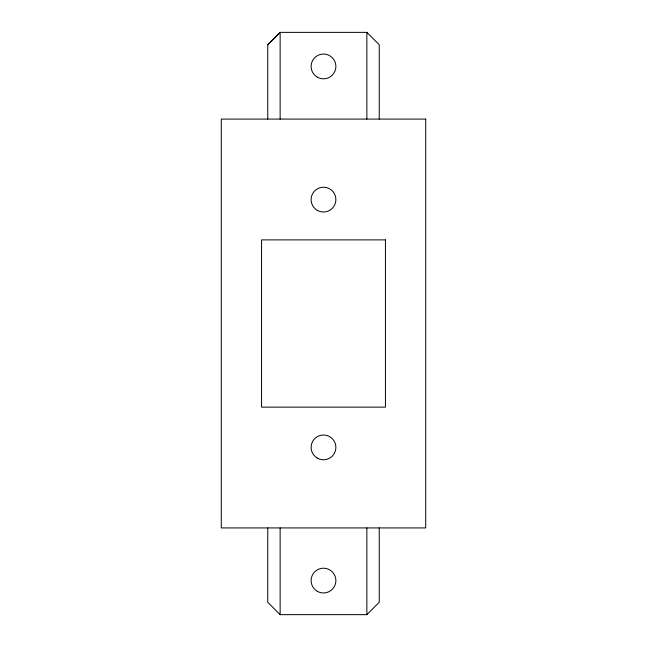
<?xml version="1.0" encoding="UTF-8"?>
<svg xmlns="http://www.w3.org/2000/svg" width="647" height="647" viewBox="0 0 647 647"><rect width="100%" height="100%" fill="white"/><g stroke="black" fill="none" stroke-linecap="round" stroke-linejoin="round"><path stroke-width="0.97" d="M267.753 119.088L267.753 44.74L280.135 32.366L366.865 32.366L379.247 44.756L379.247 119.088M267.753 44.74L280.135 32.35L280.135 119.088M267.753 527.928L267.753 602.26L280.135 614.65L366.865 614.65L379.247 602.26L379.247 527.928M366.865 32.366L366.865 119.088M366.865 527.928L366.865 614.65M280.135 527.928L280.135 614.65M425.71 119.088L221.29 119.088L221.29 527.928L425.71 527.928L425.71 119.088M385.442 239.883L261.558 239.883L261.558 407.133L385.442 407.133L385.442 239.883M317.305 458.125A12.39 12.39 0 0 0 335.89 447.401A12.39 12.39 0 0 0 317.305 436.668A12.39 12.39 0 0 0 317.305 458.125M317.305 210.348A12.39 12.39 0 0 0 335.89 199.616A12.39 12.39 0 0 0 317.305 188.884A12.39 12.39 0 0 0 317.305 210.348M317.305 77.163A12.39 12.39 0 0 0 335.89 66.431A12.39 12.39 0 0 0 317.305 55.707A12.39 12.39 0 0 0 317.305 77.163M317.305 591.309A12.39 12.39 0 0 0 335.89 580.577A12.39 12.39 0 0 0 317.305 569.853A12.39 12.39 0 0 0 317.305 591.309"/></g></svg>
